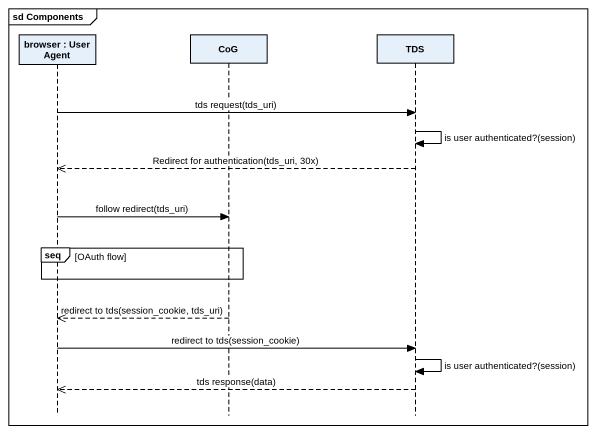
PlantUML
@startuml
mainframe sd Components
hide footbox
participant "browser : User Agent" as browser
participant CoG
participant TDS

browser -> TDS : tds request(tds_uri)
TDS -> TDS : is user authenticated?(session)
TDS -->> browser : Redirect for authentication(tds_uri, 30x)
browser -> CoG : follow redirect(tds_uri)
group seq [OAuth flow]
end
CoG -->> browser : redirect to tds(session_cookie, tds_uri)
browser -> TDS : redirect to tds(session_cookie)
TDS -> TDS : is user authenticated?(session)
TDS -->> browser : tds response(data)
@enduml
